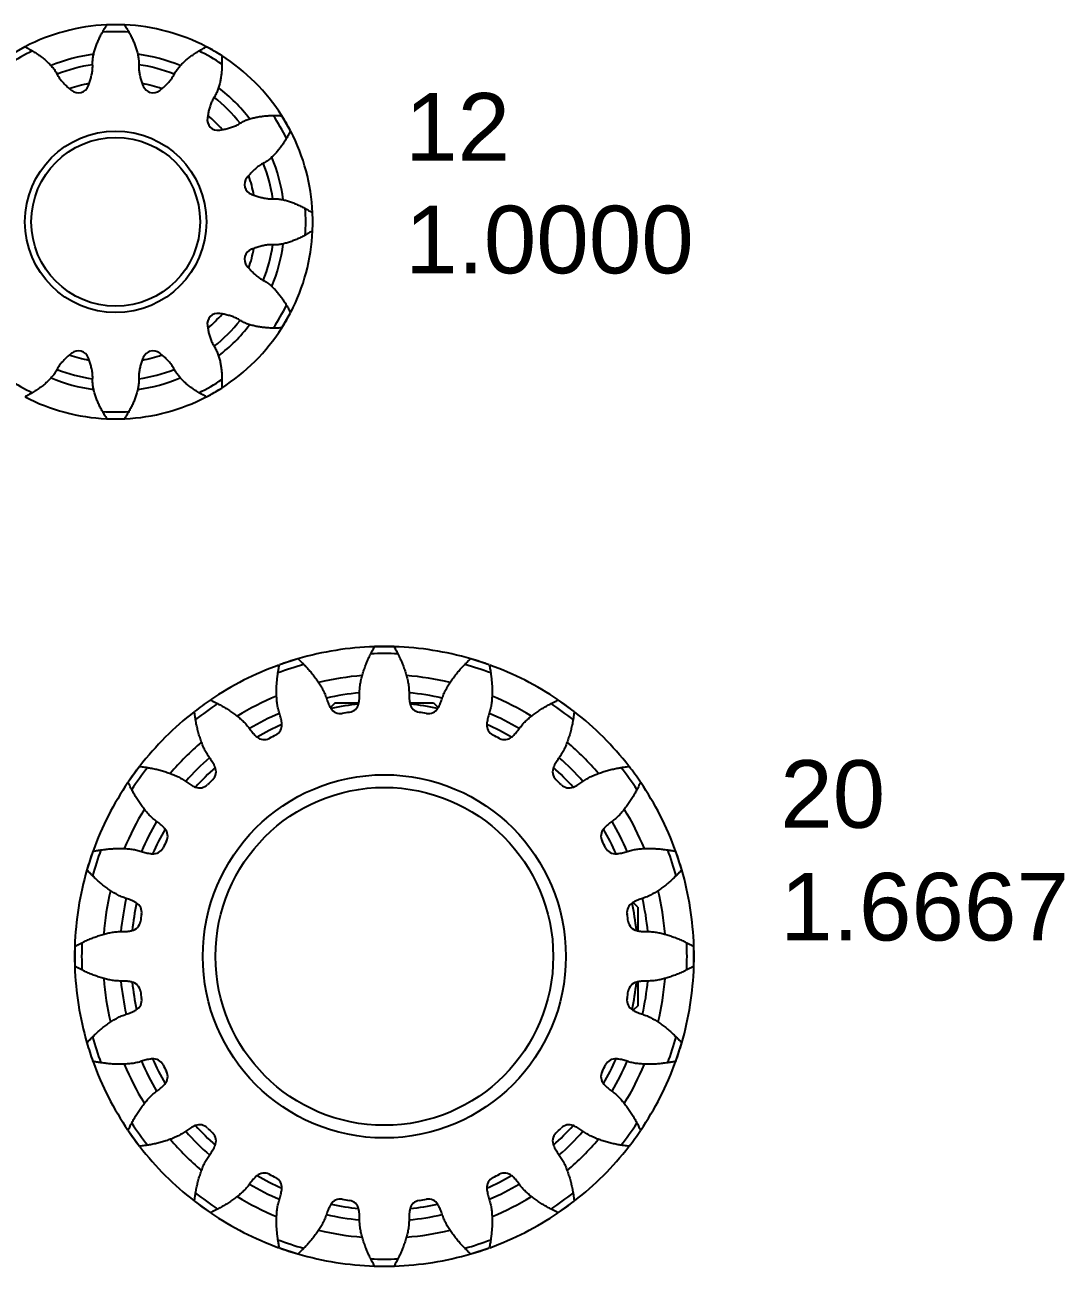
# Model space of a CAD drawing. Header units: inches. Extents: x 0.9 to 97.5, y -1.2 to 16.7.
# Drawn here: x 7.277 to 10.353, y 9.878 to 13.551 of the extents above; entities that cross this region are included whole.
import ezdxf

# ---------------------------------------------------------------- set-up
doc = ezdxf.new("R2010")
doc.units = ezdxf.units.IN
doc.header["$MEASUREMENT"] = 0
doc.styles.get("Standard").update_dxf_attribs({"font": 'arial.ttf'})

msp = doc.modelspace()

# ---------------------------------------------------------------- linework, layer by layer
at = {"color": 7, "linetype": 'Continuous'}
for p, q in [((7.5721, 13.551), (7.5204, 13.551)), ((7.2772, 13.4859), (7.2325, 13.46)), ((7.86, 13.46), (7.8152, 13.4859)), ((8.0638, 13.2372), (8.038, 13.282)), ((8.038, 12.6545), (8.0638, 12.6993)), ((7.8152, 12.4506), (7.86, 12.4765)), ((8.3702, 11.7112), (8.3123, 11.7112)), ((8.0857, 11.6753), (8.0306, 11.6574)), ((8.6519, 11.6574), (8.5969, 11.6753)), ((8.1953, 11.5448), (8.1818, 11.5313)), ((8.1953, 11.5448), (8.2655, 11.5448)), ((8.417, 11.5448), (8.4873, 11.5448)), ((8.4873, 11.5448), (8.5008, 11.5313)), ((8.9032, 11.5192), (8.8564, 11.5533)), ((8.1835, 11.5288), (8.1863, 11.5288)), ((8.4963, 11.5288), (8.4991, 11.5288)), ((7.6171, 11.357), (7.583, 11.3101)), ((7.4789, 11.1057), (7.461, 11.0506)), ((9.2216, 11.0506), (9.2037, 11.1057)), ((9.0751, 10.9528), (9.0751, 10.9498)), ((9.0911, 10.941), (9.0776, 10.9546)), ((9.0911, 10.941), (9.0911, 10.8708)), ((7.4251, 10.824), (7.4251, 10.7661)), ((9.2575, 10.7661), (9.2575, 10.824)), ((9.0911, 10.7193), (9.0911, 10.649)), ((9.0751, 10.64), (9.0751, 10.6372)), ((9.0911, 10.649), (9.0776, 10.6355)), ((9.2037, 10.4844), (9.2216, 10.5394)), ((7.583, 10.2799), (7.6171, 10.2331)), ((7.7793, 10.0708), (7.8262, 10.0368)), ((8.8564, 10.0368), (8.9032, 10.0708)), ((8.0306, 9.9326), (8.0857, 9.9147)), ((8.5969, 9.9147), (8.6519, 9.9326)), ((8.3123, 9.8788), (8.3702, 9.8788))]:
    msp.add_line(p, q, dxfattribs=at)
for centre, radius in [((7.5462, 12.9682), 0.2685), ((7.5462, 12.9682), 0.2498), ((8.3413, 10.795), 0.5373), ((8.3413, 10.795), 0.4998)]:
    msp.add_circle(centre, radius, dxfattribs=at)
at = {"color": 40, "linetype": 'Continuous'}
for centre, radius, start, end in [((7.5462, 12.9682), 0.5833, 92.6366, 117.3643), ((7.5462, 12.9682), 0.5833, 62.6357, 87.3634), ((7.5462, 12.9682), 0.5, 97.5509, 112.4835), ((7.5462, 12.9682), 0.5, 67.5167, 82.4496), ((7.5462, 12.9682), 0.5833, 32.5411, 57.4589), ((7.5462, 12.9682), 0.4698, 98.357, 111.6268), ((7.5462, 12.9682), 0.4698, 68.3731, 81.6429), ((7.5462, 12.9682), 0.4167, 100.9351, 109.0968), ((7.5462, 12.9682), 0.4167, 70.9031, 79.0648), ((7.5462, 12.9682), 0.4698, 38.374, 51.6259), ((7.5462, 12.9682), 0.5, 37.5509, 52.4835), ((7.5462, 12.9682), 0.4167, 40.9649, 49.0352), ((7.5462, 12.9682), 0.5833, 2.6366, 27.3643), ((7.5462, 12.9682), 0.5, 7.5167, 22.4496), ((7.5462, 12.9682), 0.4698, 8.357, 21.6268), ((7.5462, 12.9682), 0.4167, 10.9351, 19.0968), ((7.5462, 12.9682), 0.5833, 332.6357, 357.3634), ((7.5462, 12.9682), 0.4698, 338.3731, 351.6429), ((7.5462, 12.9682), 0.5, 337.5509, 352.4835), ((7.5462, 12.9682), 0.4167, 340.9031, 349.0648), ((7.5462, 12.9682), 0.4167, 310.9649, 319.0352), ((7.5462, 12.9682), 0.4698, 308.374, 321.6259), ((7.5462, 12.9682), 0.5, 307.5167, 322.4496), ((7.5462, 12.9682), 0.5833, 302.5411, 327.4589), ((7.5462, 12.9682), 0.4167, 250.9031, 259.0648), ((7.5462, 12.9682), 0.4167, 280.9351, 289.0968), ((7.5462, 12.9682), 0.4698, 248.3731, 261.6429), ((7.5462, 12.9682), 0.4698, 278.357, 291.6268), ((7.5462, 12.9682), 0.5, 247.5167, 262.4496), ((7.5462, 12.9682), 0.5, 277.5509, 292.4835), ((7.5462, 12.9682), 0.5833, 242.6357, 267.3634), ((7.5462, 12.9682), 0.5833, 272.6366, 297.3643), ((8.3413, 10.795), 0.9167, 91.8747, 106.1903), ((8.3413, 10.795), 0.9167, 73.8097, 88.1252), ((8.3413, 10.795), 0.9167, 109.8972, 124.1424), ((8.3413, 10.795), 0.9167, 55.8576, 70.1027), ((8.3413, 10.795), 0.8333, 94.4967, 103.4956), ((8.3413, 10.795), 0.8333, 76.5047, 85.5035), ((8.3413, 10.795), 0.7831, 95.363, 102.6445), ((8.3413, 10.795), 0.7831, 77.3554, 84.637), ((8.3413, 10.795), 0.8333, 112.5192, 121.4793), ((8.3413, 10.795), 0.8333, 58.5211, 67.4811), ((8.3413, 10.795), 0.9167, 127.8902, 142.1098), ((8.3413, 10.795), 0.7831, 113.3678, 120.6442), ((8.3413, 10.795), 0.7831, 59.3558, 66.6322), ((8.3413, 10.795), 0.9167, 37.8902, 52.1098), ((8.3413, 10.795), 0.8333, 130.5352, 139.4663), ((8.3413, 10.795), 0.8333, 40.5342, 49.4653), ((8.3413, 10.795), 0.7831, 131.3702, 138.6403), ((8.3413, 10.795), 0.7831, 41.3597, 48.6299), ((8.3413, 10.795), 0.9167, 145.8576, 160.1027), ((8.3413, 10.795), 0.9167, 19.8972, 34.1424), ((8.3413, 10.795), 0.8333, 148.5451, 157.4569), ((8.3413, 10.795), 0.8333, 22.5436, 31.4554), ((8.3413, 10.795), 0.7831, 149.3707, 156.6366), ((8.3413, 10.795), 0.7831, 23.3635, 30.6295), ((8.3413, 10.795), 0.9167, 163.8097, 178.1252), ((8.3413, 10.795), 0.9167, 1.8747, 16.1903), ((8.3413, 10.795), 0.8333, 166.5495, 175.4517), ((8.3413, 10.795), 0.8333, 4.5489, 13.4511), ((8.3413, 10.795), 0.7831, 167.3695, 174.6333), ((8.3413, 10.795), 0.7831, 5.3668, 12.6308), ((8.3413, 10.795), 0.9167, 181.8747, 196.1903), ((8.3413, 10.795), 0.9167, 343.8097, 358.1252), ((8.3413, 10.795), 0.8333, 184.5488, 193.4511), ((8.3413, 10.795), 0.8333, 346.5495, 355.4517), ((8.3413, 10.795), 0.7831, 185.3668, 192.6308), ((8.3413, 10.795), 0.7831, 347.3695, 354.6333), ((8.3413, 10.795), 0.9167, 199.8972, 214.1424), ((8.3413, 10.795), 0.8333, 202.5436, 211.4554), ((8.3413, 10.795), 0.7831, 203.3635, 210.6295), ((8.3413, 10.795), 0.7831, 329.3707, 336.6366), ((8.3413, 10.795), 0.8333, 328.5451, 337.4569), ((8.3413, 10.795), 0.9167, 325.8576, 340.1027), ((8.3413, 10.795), 0.8333, 220.5342, 229.4653), ((8.3413, 10.795), 0.7831, 221.3597, 228.6299), ((8.3413, 10.795), 0.7831, 311.3702, 318.6403), ((8.3413, 10.795), 0.8333, 310.5352, 319.4663), ((8.3413, 10.795), 0.9167, 217.8902, 232.1098), ((8.3413, 10.795), 0.9167, 307.8902, 322.1098), ((8.3413, 10.795), 0.7831, 239.3558, 246.6322), ((8.3413, 10.795), 0.7831, 293.3678, 300.6442), ((8.3413, 10.795), 0.8333, 238.5211, 247.4811), ((8.3413, 10.795), 0.8333, 292.5192, 301.4793), ((8.3413, 10.795), 0.9167, 235.8576, 250.1027), ((8.3413, 10.795), 0.7831, 257.3554, 264.637), ((8.3413, 10.795), 0.7831, 275.363, 282.6445), ((8.3413, 10.795), 0.9167, 289.8972, 304.1424), ((8.3413, 10.795), 0.8333, 256.5047, 265.5035), ((8.3413, 10.795), 0.8333, 274.4967, 283.4956), ((8.3413, 10.795), 0.9167, 253.8097, 268.1252), ((8.3413, 10.795), 0.9167, 271.8747, 286.1903)]:
    msp.add_arc(centre, radius, start, end, dxfattribs=at)
at = {"color": 7, "linetype": 'Continuous'}
for centre, radius, start, end in [((7.5462, 12.9682), 0.5625, 86.0063, 93.9937), ((7.5462, 12.9682), 0.5833, 57.4589, 62.5411), ((7.5462, 12.9682), 0.5625, 116.0063, 123.9937), ((7.5462, 12.9682), 0.5625, 56.0063, 63.9937), ((7.4347, 13.382), 0.0325, 286.2262, 338.0096), ((7.6578, 13.382), 0.0325, 201.9904, 253.7738), ((7.436, 13.3823), 0.0325, 231.9904, 283.7738), ((7.6565, 13.3823), 0.0325, 256.2262, 308.0096), ((7.8497, 13.2707), 0.0325, 171.9904, 223.7738), ((7.5462, 12.9682), 0.5625, 26.0063, 33.9937), ((7.5462, 12.9682), 0.5833, 27.4589, 32.5411), ((7.8487, 13.2717), 0.0325, 226.2262, 278.0096), ((7.9603, 13.0785), 0.0325, 141.9904, 193.7738), ((7.9599, 13.0798), 0.0325, 196.2262, 248.0096), ((7.5462, 12.9682), 0.5625, 356.0063, 3.9937), ((7.5462, 12.9682), 0.5833, 357.4589, 2.5411), ((7.9603, 12.858), 0.0325, 166.2262, 218.0096), ((7.9599, 12.8567), 0.0325, 111.9904, 163.7738), ((7.5462, 12.9682), 0.5625, 326.0063, 333.9937), ((7.8497, 12.6657), 0.0325, 136.2262, 188.0096), ((7.8487, 12.6648), 0.0325, 81.9904, 133.7738), ((7.5462, 12.9682), 0.5833, 327.4589, 332.5411), ((7.436, 12.5542), 0.0325, 76.2262, 128.0096), ((7.4347, 12.5545), 0.0325, 21.9904, 73.7738), ((7.6578, 12.5545), 0.0325, 106.2262, 158.0096), ((7.6565, 12.5542), 0.0325, 51.9904, 103.7738), ((7.5462, 12.9682), 0.5625, 236.0063, 243.9937), ((7.5462, 12.9682), 0.5625, 296.0063, 303.9937), ((7.5462, 12.9682), 0.5833, 297.4589, 302.5411), ((7.5462, 12.9682), 0.5625, 266.0063, 273.9937), ((7.5462, 12.9682), 0.5833, 267.4589, 272.5411), ((8.3413, 10.795), 0.8958, 87.4223, 92.5777), ((8.3413, 10.795), 0.9167, 88.1903, 91.8097), ((8.3413, 10.795), 0.8958, 105.4223, 110.5777), ((8.3413, 10.795), 0.9167, 106.1903, 109.8097), ((8.3413, 10.795), 0.8958, 69.4223, 74.5777), ((8.3413, 10.795), 0.9167, 70.1903, 73.8097), ((8.3413, 10.795), 0.9167, 124.1903, 127.8097), ((8.3413, 10.795), 0.8958, 123.4223, 128.5777), ((8.3413, 10.795), 0.75, 95.8545, 102.1455), ((8.2333, 11.5492), 0.0325, 278.1491, 348.0894), ((8.4493, 11.5492), 0.0325, 191.9106, 261.8509), ((8.3413, 10.795), 0.75, 77.8545, 84.1455), ((8.3413, 10.795), 0.8958, 51.4223, 56.5777), ((8.3413, 10.795), 0.9167, 52.1903, 55.8097), ((8.211, 11.5456), 0.0325, 209.9106, 279.8509), ((8.3413, 10.795), 0.7293, 98.1491, 99.8509), ((8.3413, 10.795), 0.7293, 80.1491, 81.8509), ((8.4716, 11.5456), 0.0325, 260.1491, 330.0894), ((8.3413, 10.795), 0.75, 113.8545, 120.1455), ((8.0055, 11.4789), 0.0325, 296.1491, 6.0894), ((8.677, 11.4789), 0.0325, 173.9106, 243.8509), ((8.3413, 10.795), 0.75, 59.8545, 66.1455), ((7.9854, 11.4686), 0.0325, 227.9106, 297.8509), ((8.3413, 10.795), 0.7293, 116.1491, 117.8509), ((8.3413, 10.795), 0.7293, 62.1491, 63.8509), ((8.6972, 11.4686), 0.0325, 242.1491, 312.0894), ((8.3413, 10.795), 0.9167, 142.1903, 145.8097), ((8.3413, 10.795), 0.8958, 141.4223, 146.5777), ((8.3413, 10.795), 0.75, 131.8545, 138.1455), ((7.8107, 11.3417), 0.0325, 314.1491, 24.0894), ((8.8719, 11.3417), 0.0325, 155.9106, 225.8509), ((8.3413, 10.795), 0.75, 41.8545, 48.1455), ((8.3413, 10.795), 0.8958, 33.4223, 38.5777), ((8.3413, 10.795), 0.9167, 34.1903, 37.8097), ((8.3413, 10.795), 0.7293, 134.1491, 135.8509), ((8.3413, 10.795), 0.7293, 44.1491, 45.8509), ((7.7947, 11.3257), 0.0325, 245.9106, 315.8509), ((8.8879, 11.3257), 0.0325, 224.1491, 294.0894), ((8.3413, 10.795), 0.75, 149.8545, 156.1455), ((7.6677, 11.1509), 0.0325, 332.1491, 42.0894), ((9.0149, 11.1509), 0.0325, 137.9106, 207.8509), ((8.3413, 10.795), 0.75, 23.8545, 30.1455), ((8.3413, 10.795), 0.7293, 152.1491, 153.8509), ((8.3413, 10.795), 0.7293, 26.1491, 27.8509), ((8.3413, 10.795), 0.9167, 160.1903, 163.8097), ((8.3413, 10.795), 0.8958, 159.4223, 164.5777), ((7.6574, 11.1308), 0.0325, 263.9106, 333.8509), ((9.0252, 11.1308), 0.0325, 206.1491, 276.0894), ((8.3413, 10.795), 0.8958, 15.4223, 20.5777), ((8.3413, 10.795), 0.9167, 16.1903, 19.8097), ((8.3413, 10.795), 0.75, 167.8545, 174.1455), ((7.5907, 10.9254), 0.0325, 350.1491, 60.0894), ((9.0919, 10.9254), 0.0325, 119.9106, 189.8509), ((8.3413, 10.795), 0.75, 5.8545, 12.1455), ((8.3413, 10.795), 0.7293, 170.1491, 171.8509), ((8.3413, 10.795), 0.7293, 8.1491, 9.8509), ((7.5872, 10.903), 0.0325, 281.9106, 351.8509), ((9.0954, 10.903), 0.0325, 188.1491, 258.0894), ((8.3413, 10.795), 0.8958, 177.4223, 182.5777), ((8.3413, 10.795), 0.8958, 357.4223, 2.5777), ((8.3413, 10.795), 0.9167, 178.1903, 181.8097), ((8.3413, 10.795), 0.9167, 358.1903, 1.8097), ((7.5872, 10.687), 0.0325, 8.1491, 78.0894), ((8.3413, 10.795), 0.75, 185.8545, 192.1455), ((8.3413, 10.795), 0.7293, 188.1491, 189.8509), ((8.3413, 10.795), 0.7293, 350.1491, 351.8509), ((9.0954, 10.687), 0.0325, 101.9106, 171.8509), ((8.3413, 10.795), 0.75, 347.8545, 354.1455), ((7.5907, 10.6647), 0.0325, 299.9106, 9.8509), ((9.0919, 10.6647), 0.0325, 170.1491, 240.0894), ((8.3413, 10.795), 0.8958, 195.4223, 200.5777), ((8.3413, 10.795), 0.8958, 339.4223, 344.5777), ((8.3413, 10.795), 0.9167, 196.1903, 199.8097), ((8.3413, 10.795), 0.9167, 340.1903, 343.8097), ((7.6574, 10.4593), 0.0325, 26.1491, 96.0894), ((8.3413, 10.795), 0.75, 203.8545, 210.1455), ((8.3413, 10.795), 0.7293, 206.1491, 207.8509), ((8.3413, 10.795), 0.7293, 332.1491, 333.8509), ((8.3413, 10.795), 0.75, 329.8545, 336.1455), ((9.0252, 10.4593), 0.0325, 83.9106, 153.8509), ((7.6677, 10.4391), 0.0325, 317.9106, 27.8509), ((9.0149, 10.4391), 0.0325, 152.1491, 222.0894), ((8.3413, 10.795), 0.8958, 213.4223, 218.5777), ((7.7947, 10.2644), 0.0325, 44.1491, 114.0894), ((8.3413, 10.795), 0.75, 221.8545, 228.1455), ((8.3413, 10.795), 0.7293, 224.1491, 225.8509), ((8.3413, 10.795), 0.75, 311.8545, 318.1455), ((8.3413, 10.795), 0.7293, 314.1491, 315.8509), ((8.8879, 10.2644), 0.0325, 65.9106, 135.8509), ((8.3413, 10.795), 0.8958, 321.4223, 326.5777), ((8.3413, 10.795), 0.9167, 214.1903, 217.8097), ((7.8107, 10.2484), 0.0325, 335.9106, 45.8509), ((8.8719, 10.2484), 0.0325, 134.1491, 204.0894), ((8.3413, 10.795), 0.9167, 322.1903, 325.8097), ((7.9854, 10.1214), 0.0325, 62.1491, 132.0894), ((8.3413, 10.795), 0.75, 239.8545, 246.1455), ((8.3413, 10.795), 0.7293, 242.1491, 243.8509), ((8.0055, 10.1112), 0.0325, 353.9106, 63.8509), ((8.677, 10.1112), 0.0325, 116.1491, 186.0894), ((8.3413, 10.795), 0.75, 293.8545, 300.1455), ((8.3413, 10.795), 0.7293, 296.1491, 297.8509), ((8.6972, 10.1214), 0.0325, 47.9106, 117.8509), ((8.3413, 10.795), 0.9167, 232.1903, 235.8097), ((8.3413, 10.795), 0.8958, 231.4223, 236.5777), ((8.211, 10.0444), 0.0325, 80.1491, 150.0894), ((8.3413, 10.795), 0.7293, 260.1491, 261.8509), ((8.2333, 10.0409), 0.0325, 11.9106, 81.8509), ((8.4493, 10.0409), 0.0325, 98.1491, 168.0894), ((8.3413, 10.795), 0.7293, 278.1491, 279.8509), ((8.4716, 10.0444), 0.0325, 29.9106, 99.8509), ((8.3413, 10.795), 0.8958, 303.4223, 308.5777), ((8.3413, 10.795), 0.9167, 304.1903, 307.8097), ((8.3413, 10.795), 0.75, 257.8545, 264.1455), ((8.3413, 10.795), 0.75, 275.8545, 282.1455), ((8.3413, 10.795), 0.8958, 249.4223, 254.5777), ((8.3413, 10.795), 0.8958, 285.4223, 290.5777), ((8.3413, 10.795), 0.9167, 250.1903, 253.8097), ((8.3413, 10.795), 0.9167, 286.1903, 289.8097), ((8.3413, 10.795), 0.8958, 267.4223, 272.5777), ((8.3413, 10.795), 0.9167, 268.1903, 271.8097)]:
    msp.add_arc(centre, radius, start, end, dxfattribs=at)
for points, start_tangent, end_tangent in [([(7.4648, 13.3698), (7.4654, 13.3712), (7.4697, 13.3832), (7.4733, 13.3954), (7.4761, 13.4078), (7.4779, 13.4204), (7.478, 13.4331), (7.4781, 13.4458), (7.4798, 13.4584), (7.4826, 13.4708), (7.4862, 13.483), (7.4906, 13.495), (7.4955, 13.5067), (7.501, 13.5181), (7.5071, 13.5294)], (0.031251, 0.077387), (0.040911, 0.072744)), ([(7.5071, 13.5294), (7.5135, 13.5403), (7.5204, 13.551)], (0.006226, 0.011071), (0.007064, 0.010554)), ([(7.5721, 13.551), (7.579, 13.5403), (7.5854, 13.5294)], (0.007064, -0.010554), (0.006226, -0.011071)), ([(7.5854, 13.5294), (7.5914, 13.5181), (7.5969, 13.5067), (7.6019, 13.495), (7.6063, 13.483), (7.6099, 13.4708), (7.6126, 13.4584), (7.6144, 13.4458), (7.6145, 13.4331), (7.6146, 13.4204), (7.6164, 13.4078), (7.6191, 13.3954), (7.6227, 13.3832), (7.6271, 13.3712), (7.6277, 13.3698)], (0.040911, -0.072744), (0.031251, -0.077387)), ([(7.2772, 13.4859), (7.2886, 13.48), (7.2996, 13.4738)], (0.011395, -0.005608), (0.010927, -0.006474)), ([(7.7929, 13.4738), (7.8039, 13.48), (7.8152, 13.4859)], (0.010927, 0.006474), (0.011395, 0.005608)), ([(7.2996, 13.4738), (7.3104, 13.467), (7.3209, 13.4599), (7.3311, 13.4522), (7.3408, 13.4441), (7.35, 13.4353), (7.3586, 13.4259), (7.3665, 13.4159), (7.3729, 13.4049), (7.3794, 13.394), (7.3872, 13.384), (7.3958, 13.3746), (7.405, 13.3658), (7.4148, 13.3577), (7.416, 13.3567)], (0.071802, -0.042543), (0.065758, -0.051394)), ([(7.6765, 13.3567), (7.6777, 13.3577), (7.6875, 13.3658), (7.6967, 13.3746), (7.7053, 13.384), (7.7131, 13.394), (7.7195, 13.4049), (7.726, 13.4159), (7.7338, 13.4259), (7.7424, 13.4353), (7.7516, 13.4441), (7.7614, 13.4522), (7.7715, 13.4599), (7.782, 13.467), (7.7929, 13.4738)], (0.065758, 0.051394), (0.071802, 0.042543)), ([(7.86, 13.46), (7.8606, 13.4473), (7.8607, 13.4346)], (0.000841, -0.012673), (-0.000143, -0.0127)), ([(7.8607, 13.4346), (7.8603, 13.4219), (7.8593, 13.4092), (7.8578, 13.3966), (7.8556, 13.384), (7.8526, 13.3717), (7.8488, 13.3595), (7.844, 13.3477), (7.8378, 13.3367), (7.8315, 13.3256), (7.8268, 13.3138), (7.8229, 13.3017), (7.82, 13.2893), (7.8178, 13.2768), (7.8175, 13.2753)], (-0.000942, -0.083454), (-0.011629, -0.082645)), ([(7.8533, 13.2395), (7.8548, 13.2398), (7.8673, 13.242), (7.8797, 13.2449), (7.8918, 13.2488), (7.9036, 13.2535), (7.9147, 13.2598), (7.9257, 13.2661), (7.9375, 13.2708), (7.9497, 13.2746), (7.962, 13.2776), (7.9745, 13.2798), (7.9872, 13.2813), (7.9999, 13.2823), (8.0126, 13.2827)], (0.082645, 0.011629), (0.083454, 0.000942)), ([(8.0126, 13.2827), (8.0253, 13.2826), (8.038, 13.282)], (0.0127, 0.000143), (0.012673, -0.000841)), ([(8.0638, 13.2372), (8.058, 13.2259), (8.0518, 13.2149)], (-0.005608, -0.011395), (-0.006474, -0.010927)), ([(8.0518, 13.2149), (8.045, 13.204), (8.0379, 13.1935), (8.0302, 13.1834), (8.022, 13.1736), (8.0133, 13.1644), (8.0039, 13.1558), (7.9939, 13.148), (7.9829, 13.1415), (7.972, 13.1351), (7.962, 13.1273), (7.9526, 13.1187), (7.9438, 13.1095), (7.9357, 13.0997), (7.9347, 13.0985)], (-0.042543, -0.071802), (-0.051394, -0.065758)), ([(7.9478, 13.0497), (7.9492, 13.0491), (7.9612, 13.0447), (7.9734, 13.0411), (7.9858, 13.0384), (7.9984, 13.0366), (8.0111, 13.0365), (8.0238, 13.0364), (8.0364, 13.0346), (8.0488, 13.0319), (8.061, 13.0283), (8.0729, 13.0239), (8.0846, 13.0189), (8.0961, 13.0134), (8.1074, 13.0074)], (0.077387, -0.031251), (0.072744, -0.040911)), ([(8.1074, 13.0074), (8.1183, 13.001), (8.129, 12.9941)], (0.011071, -0.006226), (0.010554, -0.007064)), ([(8.1074, 12.9291), (8.0961, 12.923), (8.0846, 12.9175), (8.0729, 12.9126), (8.061, 12.9082), (8.0488, 12.9046), (8.0364, 12.9019), (8.0238, 12.9001), (8.0111, 12.9), (7.9984, 12.8999), (7.9858, 12.8981), (7.9734, 12.8953), (7.9612, 12.8917), (7.9492, 12.8874), (7.9478, 12.8868)], (-0.072744, -0.040911), (-0.077387, -0.031251)), ([(8.129, 12.9424), (8.1183, 12.9355), (8.1074, 12.9291)], (-0.010554, -0.007064), (-0.011071, -0.006226)), ([(7.9347, 12.838), (7.9357, 12.8368), (7.9438, 12.827), (7.9526, 12.8178), (7.962, 12.8092), (7.972, 12.8014), (7.9829, 12.7949), (7.9939, 12.7885), (8.0039, 12.7807), (8.0133, 12.7721), (8.022, 12.7628), (8.0302, 12.7531), (8.0379, 12.7429), (8.045, 12.7324), (8.0518, 12.7216)], (0.051394, -0.065758), (0.042543, -0.071802)), ([(8.0518, 12.7216), (8.058, 12.7106), (8.0638, 12.6993)], (0.006474, -0.010927), (0.005608, -0.011395)), ([(8.0126, 12.6537), (7.9999, 12.6542), (7.9872, 12.6551), (7.9745, 12.6567), (7.962, 12.6589), (7.9497, 12.6619), (7.9375, 12.6657), (7.9257, 12.6704), (7.9147, 12.6767), (7.9036, 12.683), (7.8918, 12.6877), (7.8797, 12.6915), (7.8673, 12.6945), (7.8548, 12.6967), (7.8533, 12.6969)], (-0.083454, 0.000942), (-0.082645, 0.011629)), ([(7.8175, 12.6612), (7.8178, 12.6597), (7.82, 12.6471), (7.8229, 12.6348), (7.8268, 12.6226), (7.8315, 12.6108), (7.8378, 12.5998), (7.844, 12.5887), (7.8488, 12.5769), (7.8526, 12.5648), (7.8556, 12.5524), (7.8578, 12.5399), (7.8593, 12.5273), (7.8603, 12.5146), (7.8607, 12.5019)], (0.011629, -0.082645), (0.000942, -0.083454)), ([(8.038, 12.6545), (8.0253, 12.6539), (8.0126, 12.6537)], (-0.012673, -0.000841), (-0.0127, 0.000143)), ([(7.416, 12.5798), (7.4148, 12.5788), (7.405, 12.5706), (7.3958, 12.5619), (7.3872, 12.5525), (7.3794, 12.5425), (7.3729, 12.5315), (7.3665, 12.5206), (7.3586, 12.5106), (7.35, 12.5012), (7.3408, 12.4924), (7.3311, 12.4843), (7.3209, 12.4766), (7.3104, 12.4694), (7.2996, 12.4627)], (-0.065758, -0.051394), (-0.071802, -0.042543)), ([(7.5071, 12.4071), (7.501, 12.4183), (7.4955, 12.4298), (7.4906, 12.4415), (7.4862, 12.4535), (7.4826, 12.4657), (7.4798, 12.4781), (7.4781, 12.4907), (7.478, 12.5034), (7.4779, 12.5161), (7.4761, 12.5287), (7.4733, 12.5411), (7.4697, 12.5533), (7.4654, 12.5652), (7.4648, 12.5667)], (-0.040911, 0.072744), (-0.031251, 0.077387)), ([(7.6277, 12.5667), (7.6271, 12.5652), (7.6227, 12.5533), (7.6191, 12.5411), (7.6164, 12.5287), (7.6146, 12.5161), (7.6145, 12.5034), (7.6144, 12.4907), (7.6126, 12.4781), (7.6099, 12.4657), (7.6063, 12.4535), (7.6019, 12.4415), (7.5969, 12.4298), (7.5914, 12.4183), (7.5854, 12.4071)], (-0.031251, -0.077387), (-0.040911, -0.072744)), ([(7.7929, 12.4627), (7.782, 12.4694), (7.7715, 12.4766), (7.7614, 12.4843), (7.7516, 12.4924), (7.7424, 12.5012), (7.7338, 12.5106), (7.726, 12.5206), (7.7195, 12.5315), (7.7131, 12.5425), (7.7053, 12.5525), (7.6967, 12.5619), (7.6875, 12.5706), (7.6777, 12.5788), (7.6765, 12.5798)], (-0.071802, 0.042543), (-0.065758, 0.051394)), ([(7.8607, 12.5019), (7.8606, 12.4892), (7.86, 12.4765)], (0.000143, -0.0127), (-0.000841, -0.012673)), ([(7.2996, 12.4627), (7.2886, 12.4564), (7.2772, 12.4506)], (-0.010927, -0.006474), (-0.011395, -0.005608)), ([(7.8152, 12.4506), (7.8039, 12.4564), (7.7929, 12.4627)], (-0.011395, 0.005608), (-0.010927, 0.006474)), ([(7.5204, 12.3855), (7.5135, 12.3962), (7.5071, 12.4071)], (-0.007064, 0.010554), (-0.006226, 0.011071)), ([(7.5854, 12.4071), (7.579, 12.3962), (7.5721, 12.3855)], (-0.006226, -0.011071), (-0.007064, -0.010554)), ([(8.2651, 11.5425), (8.2658, 11.5459), (8.2678, 11.5602), (8.2682, 11.5747), (8.2686, 11.5892), (8.2707, 11.6035), (8.2739, 11.6177), (8.2777, 11.6316), (8.2821, 11.6455), (8.2872, 11.6591), (8.2927, 11.6724), (8.2988, 11.6856), (8.301, 11.69)], (0.015823, 0.075016), (0.034283, 0.068556)), ([(8.301, 11.69), (8.3054, 11.6985), (8.3123, 11.7112)], (0.005394, 0.010786), (0.005931, 0.010499)), ([(8.3702, 11.7112), (8.3772, 11.6985), (8.3816, 11.69)], (0.005931, -0.010499), (0.005394, -0.010786)), ([(8.3816, 11.69), (8.3837, 11.6856), (8.3898, 11.6724), (8.3954, 11.6591), (8.4005, 11.6455), (8.4049, 11.6316), (8.4087, 11.6177), (8.4119, 11.6035), (8.4139, 11.5892), (8.4144, 11.5747), (8.4148, 11.5602), (8.4168, 11.5459), (8.4175, 11.5425)], (0.034283, -0.068556), (0.015823, -0.075016)), ([(8.0264, 11.6337), (8.028, 11.6432), (8.0306, 11.6574)], (0.001797, 0.011925), (0.002397, 0.011818)), ([(8.0857, 11.6753), (8.0962, 11.6654), (8.1031, 11.6586)], (0.008886, -0.008152), (0.008463, -0.008591)), ([(8.1031, 11.6586), (8.1065, 11.6551), (8.1163, 11.6445), (8.1258, 11.6335), (8.1348, 11.6221), (8.1432, 11.6104), (8.1512, 11.5982), (8.1586, 11.5858), (8.165, 11.5728), (8.1699, 11.5591), (8.1747, 11.5455), (8.1811, 11.5324), (8.1828, 11.5294)], (0.05379, -0.054606), (0.03823, -0.066455)), ([(8.4998, 11.5294), (8.5015, 11.5324), (8.5079, 11.5455), (8.5127, 11.5591), (8.5176, 11.5728), (8.524, 11.5858), (8.5314, 11.5982), (8.5393, 11.6104), (8.5478, 11.6221), (8.5568, 11.6335), (8.5662, 11.6445), (8.5761, 11.6551), (8.5795, 11.6586)], (0.03823, 0.066455), (0.05379, 0.054606)), ([(8.5795, 11.6586), (8.5863, 11.6654), (8.5969, 11.6753)], (0.008463, 0.008591), (0.008886, 0.008152)), ([(8.6519, 11.6574), (8.6546, 11.6432), (8.6562, 11.6337)], (0.002397, -0.011818), (0.001797, -0.011925)), ([(8.0379, 11.4823), (8.0375, 11.4858), (8.035, 11.5), (8.0309, 11.5139), (8.0268, 11.5279), (8.0243, 11.5421), (8.023, 11.5566), (8.0223, 11.571), (8.0222, 11.5855), (8.0228, 11.6), (8.024, 11.6145), (8.0257, 11.6289), (8.0264, 11.6337)], (-0.008133, 0.076234), (0.01142, 0.075794)), ([(8.6562, 11.6337), (8.6569, 11.6289), (8.6586, 11.6145), (8.6598, 11.6), (8.6604, 11.5855), (8.6603, 11.571), (8.6596, 11.5566), (8.6583, 11.5421), (8.6558, 11.5279), (8.6517, 11.5139), (8.6476, 11.5), (8.6451, 11.4858), (8.6447, 11.4823)], (0.01142, -0.075794), (-0.008133, -0.076234)), ([(7.8262, 11.5533), (7.8393, 11.5471), (7.8479, 11.5427)], (0.01097, -0.005007), (0.010703, -0.005555)), ([(7.8479, 11.5427), (7.8522, 11.5404), (7.8648, 11.5334), (7.8772, 11.5259), (7.8893, 11.5178), (7.901, 11.5093), (7.9123, 11.5002), (7.9232, 11.4906), (7.9333, 11.4802), (7.9421, 11.4687), (7.951, 11.4573), (7.9611, 11.4468), (7.9636, 11.4445)], (0.068032, -0.035311), (0.056895, -0.051389)), ([(8.719, 11.4445), (8.7215, 11.4468), (8.7316, 11.4573), (8.7405, 11.4687), (8.7493, 11.4802), (8.7594, 11.4906), (8.7703, 11.5002), (8.7816, 11.5093), (8.7933, 11.5178), (8.8054, 11.5259), (8.8177, 11.5334), (8.8304, 11.5404), (8.8347, 11.5427)], (0.056895, 0.051389), (0.068032, 0.035311)), ([(8.8347, 11.5427), (8.8433, 11.5471), (8.8564, 11.5533)], (0.010703, 0.005555), (0.01097, 0.005007)), ([(7.7827, 11.4954), (7.7812, 11.5049), (7.7793, 11.5192)], (-0.001976, 0.011896), (-0.001373, 0.01198)), ([(7.8403, 11.3549), (7.8389, 11.3581), (7.8321, 11.3709), (7.8239, 11.3828), (7.8157, 11.3948), (7.8089, 11.4076), (7.8032, 11.4209), (7.7981, 11.4345), (7.7936, 11.4483), (7.7896, 11.4622), (7.7863, 11.4763), (7.7835, 11.4905), (7.7827, 11.4954)], (-0.031292, 0.06999), (-0.01256, 0.075614)), ([(8.8999, 11.4954), (8.8991, 11.4905), (8.8963, 11.4763), (8.893, 11.4622), (8.889, 11.4483), (8.8845, 11.4345), (8.8794, 11.4209), (8.8737, 11.4076), (8.8669, 11.3948), (8.8587, 11.3828), (8.8505, 11.3709), (8.8437, 11.3581), (8.8423, 11.3549)], (-0.01256, -0.075614), (-0.031292, -0.06999)), ([(8.9032, 11.5192), (8.9014, 11.5049), (8.8999, 11.4954)], (-0.001373, -0.01198), (-0.001976, -0.011896)), ([(7.6171, 11.357), (7.6315, 11.3551), (7.641, 11.3536)], (0.01198, -0.001373), (0.011896, -0.001976)), ([(7.641, 11.3536), (7.6458, 11.3528), (7.66, 11.35), (7.6741, 11.3467), (7.6881, 11.3428), (7.7018, 11.3382), (7.7154, 11.3331), (7.7287, 11.3274), (7.7415, 11.3206), (7.7535, 11.3124), (7.7654, 11.3042), (7.7782, 11.2974), (7.7814, 11.296)], (0.075614, -0.01256), (0.06999, -0.031292)), ([(8.9012, 11.296), (8.9043, 11.2974), (8.9171, 11.3042), (8.9291, 11.3124), (8.9411, 11.3206), (8.9539, 11.3274), (8.9672, 11.3331), (8.9807, 11.3382), (8.9945, 11.3428), (9.0085, 11.3467), (9.0226, 11.35), (9.0368, 11.3528), (9.0416, 11.3536)], (0.06999, 0.031292), (0.075614, 0.01256)), ([(9.0416, 11.3536), (9.0511, 11.3551), (9.0655, 11.357)], (0.011896, 0.001976), (0.01198, 0.001373)), ([(7.5936, 11.2885), (7.5893, 11.297), (7.583, 11.3101)], (-0.005555, 0.010703), (-0.005007, 0.01097)), ([(7.6918, 11.1727), (7.6895, 11.1753), (7.6791, 11.1853), (7.6676, 11.1942), (7.6561, 11.203), (7.6457, 11.2131), (7.6361, 11.224), (7.6271, 11.2353), (7.6185, 11.247), (7.6105, 11.2591), (7.6029, 11.2715), (7.5959, 11.2841), (7.5936, 11.2885)], (-0.051389, 0.056895), (-0.035311, 0.068032)), ([(9.089, 11.2885), (9.0867, 11.2841), (9.0797, 11.2715), (9.0721, 11.2591), (9.0641, 11.247), (9.0555, 11.2353), (9.0465, 11.224), (9.0369, 11.2131), (9.0265, 11.203), (9.015, 11.1942), (9.0035, 11.1853), (8.9931, 11.1753), (8.9908, 11.1727)], (-0.035311, -0.068032), (-0.051389, -0.056895)), ([(9.0995, 11.3101), (9.0933, 11.297), (9.089, 11.2885)], (-0.005007, -0.01097), (-0.005555, -0.010703)), ([(7.4789, 11.1057), (7.4931, 11.1084), (7.5026, 11.1099)], (0.011818, 0.002397), (0.011925, 0.001797)), ([(7.5026, 11.1099), (7.5074, 11.1106), (7.5218, 11.1123), (7.5363, 11.1135), (7.5508, 11.1141), (7.5653, 11.114), (7.5798, 11.1134), (7.5942, 11.112), (7.6085, 11.1095), (7.6224, 11.1054), (7.6363, 11.1014), (7.6505, 11.0989), (7.654, 11.0985)], (0.075794, 0.01142), (0.076234, -0.008133)), ([(9.0286, 11.0985), (9.032, 11.0989), (9.0463, 11.1014), (9.0602, 11.1054), (9.0741, 11.1095), (9.0884, 11.112), (9.1028, 11.1134), (9.1173, 11.114), (9.1318, 11.1141), (9.1463, 11.1135), (9.1607, 11.1123), (9.1751, 11.1106), (9.18, 11.1099)], (0.076234, 0.008133), (0.075794, -0.01142)), ([(9.18, 11.1099), (9.1895, 11.1084), (9.2037, 11.1057)], (0.011925, -0.001797), (0.011818, -0.002397)), ([(7.4777, 11.0333), (7.4709, 11.0401), (7.461, 11.0506)], (-0.008591, 0.008463), (-0.008152, 0.008886)), ([(7.6069, 10.9535), (7.6039, 10.9552), (7.5909, 10.9616), (7.5772, 10.9665), (7.5636, 10.9713), (7.5505, 10.9777), (7.5381, 10.9851), (7.526, 10.9931), (7.5142, 11.0016), (7.5028, 11.0105), (7.4918, 11.02), (7.4812, 11.0299), (7.4777, 11.0333)], (-0.066455, 0.03823), (-0.054606, 0.05379)), ([(9.2049, 11.0333), (9.2014, 11.0299), (9.1908, 11.02), (9.1798, 11.0105), (9.1684, 11.0016), (9.1566, 10.9931), (9.1445, 10.9851), (9.132, 10.9777), (9.119, 10.9713), (9.1054, 10.9665), (9.0917, 10.9616), (9.0787, 10.9552), (9.0757, 10.9535)], (-0.054606, -0.05379), (-0.066455, -0.03823)), ([(9.2216, 11.0506), (9.2116, 11.0401), (9.2049, 11.0333)], (-0.008152, -0.008886), (-0.008591, -0.008463)), ([(7.4464, 10.8353), (7.4507, 10.8375), (7.4639, 10.8436), (7.4773, 10.8492), (7.4909, 10.8542), (7.5047, 10.8586), (7.5187, 10.8625), (7.5328, 10.8657), (7.5471, 10.8677), (7.5616, 10.8681), (7.5761, 10.8685), (7.5905, 10.8705), (7.5939, 10.8712)], (0.068556, 0.034283), (0.075016, 0.015823)), ([(9.0887, 10.8712), (9.0921, 10.8705), (9.1065, 10.8685), (9.121, 10.8681), (9.1354, 10.8677), (9.1498, 10.8657), (9.1639, 10.8625), (9.1779, 10.8586), (9.1917, 10.8542), (9.2053, 10.8492), (9.2187, 10.8436), (9.2318, 10.8375), (9.2362, 10.8353)], (0.075016, -0.015823), (0.068556, -0.034283)), ([(7.4251, 10.824), (7.4378, 10.8309), (7.4464, 10.8353)], (0.010499, 0.005931), (0.010786, 0.005394)), ([(9.2362, 10.8353), (9.2448, 10.8309), (9.2575, 10.824)], (0.010786, -0.005394), (0.010499, -0.005931)), ([(7.4464, 10.7547), (7.4378, 10.7591), (7.4251, 10.7661)], (-0.010786, 0.005394), (-0.010499, 0.005931)), ([(9.2575, 10.7661), (9.2448, 10.7591), (9.2362, 10.7547)], (-0.010499, -0.005931), (-0.010786, -0.005394)), ([(7.5939, 10.7188), (7.5905, 10.7195), (7.5761, 10.7215), (7.5616, 10.722), (7.5471, 10.7224), (7.5328, 10.7244), (7.5187, 10.7276), (7.5047, 10.7314), (7.4909, 10.7359), (7.4773, 10.7409), (7.4639, 10.7465), (7.4507, 10.7526), (7.4464, 10.7547)], (-0.075016, 0.015823), (-0.068556, 0.034283)), ([(9.2362, 10.7547), (9.2318, 10.7526), (9.2187, 10.7465), (9.2053, 10.7409), (9.1917, 10.7359), (9.1779, 10.7314), (9.1639, 10.7276), (9.1498, 10.7244), (9.1354, 10.7224), (9.121, 10.722), (9.1065, 10.7215), (9.0921, 10.7195), (9.0887, 10.7188)], (-0.068556, -0.034283), (-0.075016, -0.015823)), ([(7.4777, 10.5568), (7.4812, 10.5602), (7.4918, 10.5701), (7.5028, 10.5795), (7.5142, 10.5885), (7.526, 10.597), (7.5381, 10.6049), (7.5505, 10.6124), (7.5636, 10.6187), (7.5772, 10.6236), (7.5909, 10.6285), (7.6039, 10.6348), (7.6069, 10.6365)], (0.054606, 0.05379), (0.066455, 0.03823)), ([(9.0757, 10.6365), (9.0787, 10.6348), (9.0917, 10.6285), (9.1054, 10.6236), (9.119, 10.6187), (9.132, 10.6124), (9.1445, 10.6049), (9.1566, 10.597), (9.1684, 10.5885), (9.1798, 10.5795), (9.1908, 10.5701), (9.2014, 10.5602), (9.2049, 10.5568)], (0.066455, -0.03823), (0.054606, -0.05379)), ([(7.461, 10.5394), (7.4709, 10.55), (7.4777, 10.5568)], (0.008152, 0.008886), (0.008591, 0.008463)), ([(9.2049, 10.5568), (9.2116, 10.55), (9.2216, 10.5394)], (0.008591, -0.008463), (0.008152, -0.008886)), ([(7.5026, 10.4802), (7.4931, 10.4817), (7.4789, 10.4844)], (-0.011925, 0.001797), (-0.011818, 0.002397)), ([(7.654, 10.4916), (7.6505, 10.4912), (7.6363, 10.4887), (7.6224, 10.4846), (7.6085, 10.4805), (7.5942, 10.478), (7.5798, 10.4767), (7.5653, 10.476), (7.5508, 10.476), (7.5363, 10.4765), (7.5218, 10.4777), (7.5074, 10.4795), (7.5026, 10.4802)], (-0.076234, -0.008133), (-0.075794, 0.01142)), ([(9.18, 10.4802), (9.1751, 10.4795), (9.1607, 10.4777), (9.1463, 10.4765), (9.1318, 10.476), (9.1173, 10.476), (9.1028, 10.4767), (9.0884, 10.478), (9.0741, 10.4805), (9.0602, 10.4846), (9.0463, 10.4887), (9.032, 10.4912), (9.0286, 10.4916)], (-0.075794, -0.01142), (-0.076234, 0.008133)), ([(9.2037, 10.4844), (9.1895, 10.4817), (9.18, 10.4802)], (-0.011818, -0.002397), (-0.011925, -0.001797)), ([(7.5936, 10.3016), (7.5959, 10.3059), (7.6029, 10.3186), (7.6105, 10.331), (7.6185, 10.343), (7.6271, 10.3547), (7.6361, 10.366), (7.6457, 10.3769), (7.6561, 10.387), (7.6676, 10.3959), (7.6791, 10.4047), (7.6895, 10.4148), (7.6918, 10.4173)], (0.035311, 0.068032), (0.051389, 0.056895)), ([(8.9908, 10.4173), (8.9931, 10.4148), (9.0035, 10.4047), (9.015, 10.3959), (9.0265, 10.387), (9.0369, 10.3769), (9.0465, 10.366), (9.0555, 10.3547), (9.0641, 10.343), (9.0721, 10.331), (9.0797, 10.3186), (9.0867, 10.3059), (9.089, 10.3016)], (0.051389, -0.056895), (0.035311, -0.068032)), ([(7.583, 10.2799), (7.5893, 10.293), (7.5936, 10.3016)], (0.005007, 0.01097), (0.005555, 0.010703)), ([(7.7814, 10.2941), (7.7782, 10.2926), (7.7654, 10.2858), (7.7535, 10.2776), (7.7415, 10.2695), (7.7287, 10.2627), (7.7154, 10.2569), (7.7018, 10.2518), (7.6881, 10.2473), (7.6741, 10.2434), (7.66, 10.24), (7.6458, 10.2372), (7.641, 10.2364)], (-0.06999, -0.031292), (-0.075614, -0.01256)), ([(9.0416, 10.2364), (9.0368, 10.2372), (9.0226, 10.24), (9.0085, 10.2434), (8.9945, 10.2473), (8.9807, 10.2518), (8.9672, 10.2569), (8.9539, 10.2627), (8.9411, 10.2695), (8.9291, 10.2776), (8.9171, 10.2858), (8.9043, 10.2926), (8.9012, 10.2941)], (-0.075614, 0.01256), (-0.06999, 0.031292)), ([(9.089, 10.3016), (9.0933, 10.293), (9.0995, 10.2799)], (0.005555, -0.010703), (0.005007, -0.01097)), ([(7.641, 10.2364), (7.6315, 10.2349), (7.6171, 10.2331)], (-0.011896, -0.001976), (-0.01198, -0.001373)), ([(7.7827, 10.0947), (7.7835, 10.0995), (7.7863, 10.1137), (7.7896, 10.1278), (7.7936, 10.1418), (7.7981, 10.1556), (7.8032, 10.1691), (7.8089, 10.1825), (7.8157, 10.1953), (7.8239, 10.2072), (7.8321, 10.2192), (7.8389, 10.232), (7.8403, 10.2351)], (0.01256, 0.075614), (0.031292, 0.06999)), ([(8.8423, 10.2351), (8.8437, 10.232), (8.8505, 10.2192), (8.8587, 10.2072), (8.8669, 10.1953), (8.8737, 10.1825), (8.8794, 10.1691), (8.8845, 10.1556), (8.889, 10.1418), (8.893, 10.1278), (8.8963, 10.1137), (8.8991, 10.0995), (8.8999, 10.0947)], (0.031292, -0.06999), (0.01256, -0.075614)), ([(9.0655, 10.2331), (9.0511, 10.2349), (9.0416, 10.2364)], (-0.01198, 0.001373), (-0.011896, 0.001976)), ([(7.9636, 10.1456), (7.9611, 10.1432), (7.951, 10.1328), (7.9421, 10.1213), (7.9333, 10.1098), (7.9232, 10.0994), (7.9123, 10.0899), (7.901, 10.0808), (7.8893, 10.0722), (7.8772, 10.0642), (7.8648, 10.0567), (7.8522, 10.0496), (7.8479, 10.0473)], (-0.056895, -0.051389), (-0.068032, -0.035311)), ([(8.8347, 10.0473), (8.8304, 10.0496), (8.8177, 10.0567), (8.8054, 10.0642), (8.7933, 10.0722), (8.7816, 10.0808), (8.7703, 10.0899), (8.7594, 10.0994), (8.7493, 10.1098), (8.7405, 10.1213), (8.7316, 10.1328), (8.7215, 10.1432), (8.719, 10.1456)], (-0.068032, 0.035311), (-0.056895, 0.051389)), ([(8.0264, 9.9564), (8.0257, 9.9612), (8.024, 9.9756), (8.0228, 9.99), (8.0222, 10.0045), (8.0223, 10.019), (8.023, 10.0335), (8.0243, 10.0479), (8.0268, 10.0622), (8.0309, 10.0761), (8.035, 10.09), (8.0375, 10.1043), (8.0379, 10.1077)], (-0.01142, 0.075794), (0.008133, 0.076234)), ([(8.6447, 10.1077), (8.6451, 10.1043), (8.6476, 10.09), (8.6517, 10.0761), (8.6558, 10.0622), (8.6583, 10.0479), (8.6596, 10.0335), (8.6603, 10.019), (8.6604, 10.0045), (8.6598, 9.99), (8.6586, 9.9756), (8.6569, 9.9612), (8.6562, 9.9564)], (0.008133, -0.076234), (-0.01142, -0.075794)), ([(7.7793, 10.0708), (7.7812, 10.0852), (7.7827, 10.0947)], (0.001373, 0.01198), (0.001976, 0.011896)), ([(8.8999, 10.0947), (8.9014, 10.0852), (8.9032, 10.0708)], (0.001976, -0.011896), (0.001373, -0.01198)), ([(7.8479, 10.0473), (7.8393, 10.043), (7.8262, 10.0368)], (-0.010703, -0.005555), (-0.01097, -0.005007)), ([(8.1828, 10.0606), (8.1811, 10.0576), (8.1747, 10.0446), (8.1699, 10.0309), (8.165, 10.0173), (8.1586, 10.0043), (8.1512, 9.9918), (8.1432, 9.9797), (8.1348, 9.9679), (8.1258, 9.9566), (8.1163, 9.9456), (8.1065, 9.9349), (8.1031, 9.9315)], (-0.03823, -0.066455), (-0.05379, -0.054606)), ([(8.301, 9.9001), (8.2988, 9.9045), (8.2927, 9.9176), (8.2872, 9.931), (8.2821, 9.9446), (8.2777, 9.9584), (8.2739, 9.9724), (8.2707, 9.9865), (8.2686, 10.0009), (8.2682, 10.0154), (8.2678, 10.0299), (8.2658, 10.0442), (8.2651, 10.0476)], (-0.034283, 0.068556), (-0.015823, 0.075016)), ([(8.4175, 10.0476), (8.4168, 10.0442), (8.4148, 10.0299), (8.4144, 10.0154), (8.4139, 10.0009), (8.4119, 9.9865), (8.4087, 9.9724), (8.4049, 9.9584), (8.4005, 9.9446), (8.3954, 9.931), (8.3898, 9.9176), (8.3837, 9.9045), (8.3816, 9.9001)], (-0.015823, -0.075016), (-0.034283, -0.068556)), ([(8.5795, 9.9315), (8.5761, 9.9349), (8.5662, 9.9456), (8.5568, 9.9566), (8.5478, 9.9679), (8.5393, 9.9797), (8.5314, 9.9918), (8.524, 10.0043), (8.5176, 10.0173), (8.5127, 10.0309), (8.5079, 10.0446), (8.5015, 10.0576), (8.4998, 10.0606)], (-0.05379, 0.054606), (-0.03823, 0.066455)), ([(8.8564, 10.0368), (8.8433, 10.043), (8.8347, 10.0473)], (-0.01097, 0.005007), (-0.010703, 0.005555)), ([(8.0306, 9.9326), (8.028, 9.9469), (8.0264, 9.9564)], (-0.002397, 0.011818), (-0.001797, 0.011925)), ([(8.6562, 9.9564), (8.6546, 9.9469), (8.6519, 9.9326)], (-0.001797, -0.011925), (-0.002397, -0.011818)), ([(8.1031, 9.9315), (8.0962, 9.9247), (8.0857, 9.9147)], (-0.008463, -0.008591), (-0.008886, -0.008152)), ([(8.5969, 9.9147), (8.5863, 9.9247), (8.5795, 9.9315)], (-0.008886, 0.008152), (-0.008463, 0.008591)), ([(8.3123, 9.8788), (8.3054, 9.8915), (8.301, 9.9001)], (-0.005931, 0.010499), (-0.005394, 0.010786)), ([(8.3816, 9.9001), (8.3772, 9.8915), (8.3702, 9.8788)], (-0.005394, -0.010786), (-0.005931, -0.010499))]:
    msp.add_spline(points, degree=3, dxfattribs=dict(at, start_tangent=start_tangent, end_tangent=end_tangent))

# ---------------------------------------------------------------- texts
at = {"char_height": 0.2, "attachment_point": 1}
for s, width, insert in [('12\\P1.0000', 1.693613, (8.4027, 13.3492)), ('20\\P1.6667', 1.854349, (9.513, 11.3753))]:
    msp.add_mtext_dynamic_manual_height_columns(s, width=width, gutter_width=1, heights=[0], dxfattribs=dict(at, insert=insert))

doc.saveas('drawing.dxf')
